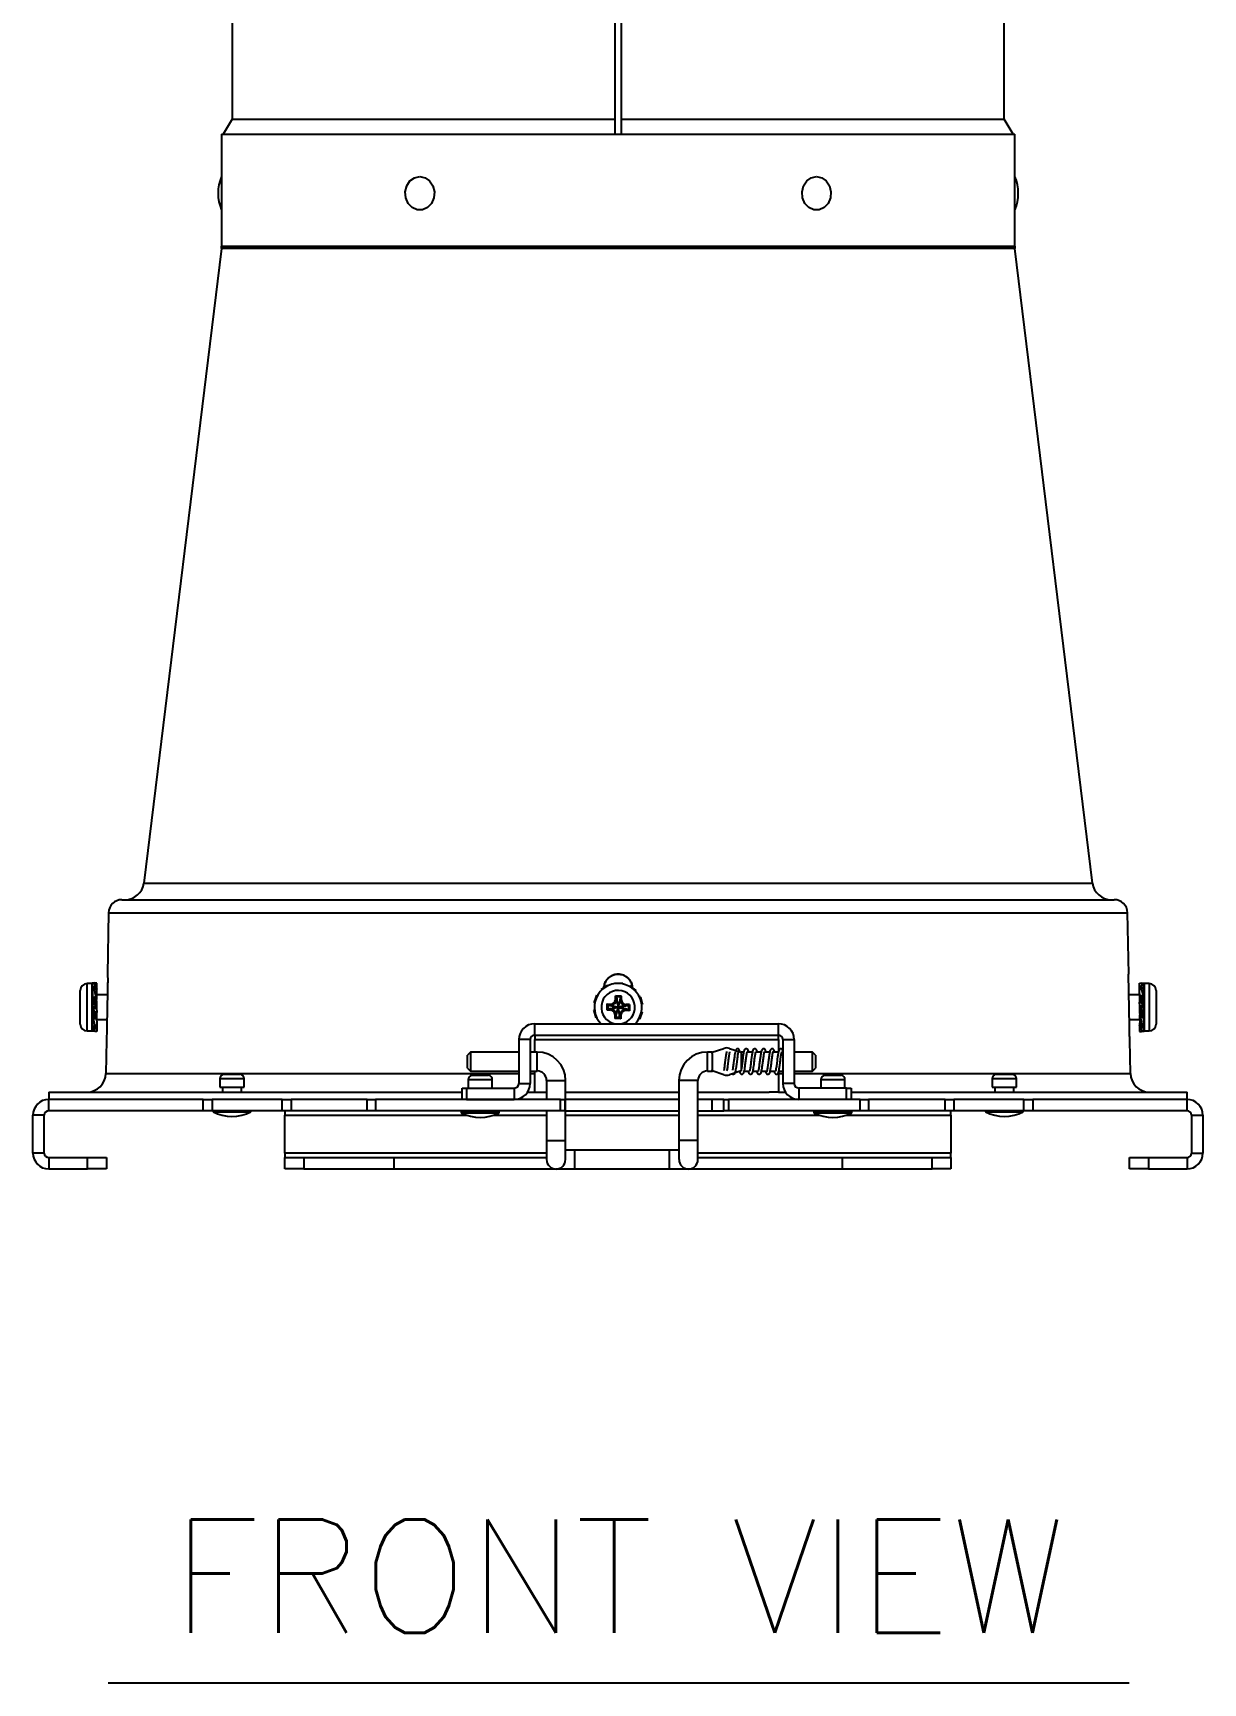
# Model space of a CAD drawing. Extents: x 8 to 113, y 0 to 87.
# Drawn here: x 45.14 to 52.87, y 54.68 to 65.59 of the extents above; entities that cross this region are included whole.
import ezdxf
from ezdxf.enums import TextEntityAlignment as Align

# ---------------------------------------------------------------- set-up
doc = ezdxf.new("R2010")
doc.units = 0
doc.header["$MEASUREMENT"] = 0
doc.layers.add('OBJECT', color=7, linetype='CONTINUOUS')
doc.styles.get("Standard").update_dxf_attribs({"font": 'SIMPLEX'})

msp = doc.modelspace()

# ---------------------------------------------------------------- linework, layer by layer
at = {"layer": 'OBJECT'}
for p, q in [((46.459, 67.546), (46.459, 65.02)), ((48.989, 65.02), (48.989, 67.546)), ((49.029, 67.546), (49.029, 65.02)), ((51.559, 65.02), (51.559, 67.546)), ((46.459, 65.02), (46.399, 64.92)), ((46.459, 65.02), (48.989, 65.02)), ((48.989, 64.92), (48.989, 65.02)), ((49.029, 65.02), (51.559, 65.02)), ((49.029, 65.02), (49.029, 64.92)), ((51.619, 64.92), (51.559, 65.02)), ((46.389, 64.92), (46.389, 64.641)), ((46.389, 64.92), (51.63, 64.92)), ((51.63, 64.641), (51.63, 64.92)), ((46.389, 64.641), (46.389, 64.419)), ((51.63, 64.419), (51.63, 64.641)), ((46.389, 64.419), (46.389, 64.18)), ((51.63, 64.18), (51.63, 64.419)), ((46.388, 64.165), (45.876, 59.97)), ((51.631, 64.165), (46.388, 64.165)), ((46.389, 64.18), (51.63, 64.18)), ((52.143, 59.97), (51.631, 64.165)), ((45.876, 59.97), (52.143, 59.97)), ((45.731, 59.86), (52.287, 59.86)), ((45.643, 59.773), (45.636, 59.367)), ((45.643, 59.773), (52.375, 59.773)), ((52.383, 59.367), (52.375, 59.773)), ((45.455, 59.259), (45.455, 59.259)), ((45.455, 59.038), (45.455, 59.259)), ((45.535, 59.305), (45.501, 59.305)), ((45.501, 59.305), (45.501, 59.305)), ((45.501, 58.992), (45.501, 59.305)), ((45.551, 59.31), (45.535, 59.308)), ((45.535, 59.308), (45.537, 59.266)), ((45.535, 59.308), (45.55, 59.308)), ((45.535, 59.305), (45.535, 59.305)), ((45.535, 58.992), (45.535, 59.305)), ((45.535, 59.293), (45.537, 59.265)), ((45.535, 59.293), (45.536, 59.293)), ((45.551, 59.291), (45.535, 59.262)), ((45.535, 59.262), (45.55, 59.259)), ((45.535, 59.262), (45.538, 59.205)), ((45.537, 59.231), (45.535, 59.231)), ((45.55, 59.308), (45.566, 59.309)), ((45.553, 59.291), (45.55, 59.308)), ((45.55, 59.259), (45.566, 59.288)), ((45.561, 59.215), (45.55, 59.259)), ((45.566, 59.309), (45.551, 59.31)), ((45.566, 59.288), (45.551, 59.291)), ((45.563, 59.229), (45.564, 59.251)), ((45.563, 59.232), (45.563, 59.215)), ((45.635, 59.231), (45.563, 59.231)), ((45.564, 59.251), (45.566, 59.288)), ((45.564, 59.232), (45.566, 59.269)), ((45.565, 59.288), (45.566, 59.309)), ((45.565, 59.271), (45.566, 59.269)), ((48.898, 59.267), (48.937, 59.293)), ((48.898, 59.267), (48.901, 59.262)), ((48.937, 59.293), (48.941, 59.296)), ((48.937, 59.293), (48.94, 59.289)), ((48.944, 59.291), (48.941, 59.296)), ((48.988, 59.31), (48.988, 59.304)), ((48.988, 59.31), (49.036, 59.308)), ((49.036, 59.308), (49.036, 59.303)), ((49.036, 59.308), (49.041, 59.308)), ((49.041, 59.302), (49.041, 59.308)), ((49.087, 59.291), (49.084, 59.287)), ((49.087, 59.291), (49.124, 59.262)), ((49.124, 59.262), (49.122, 59.258)), ((49.124, 59.262), (49.128, 59.259)), ((49.125, 59.255), (49.128, 59.259)), ((52.455, 59.231), (52.384, 59.231)), ((52.453, 59.309), (52.468, 59.31)), ((52.454, 59.271), (52.453, 59.309)), ((52.469, 59.296), (52.453, 59.269)), ((52.454, 59.271), (52.453, 59.288)), ((52.453, 59.288), (52.454, 59.288)), ((52.456, 59.209), (52.453, 59.269)), ((52.453, 59.269), (52.468, 59.267)), ((52.468, 59.31), (52.471, 59.296)), ((52.468, 59.31), (52.484, 59.308)), ((52.468, 59.267), (52.484, 59.293)), ((52.468, 59.267), (52.477, 59.225)), ((52.484, 59.293), (52.469, 59.296)), ((52.484, 59.293), (52.481, 59.254)), ((52.481, 59.231), (52.481, 59.254)), ((52.481, 59.224), (52.481, 59.234)), ((52.484, 59.231), (52.481, 59.231)), ((52.482, 59.265), (52.484, 59.262)), ((52.484, 59.262), (52.482, 59.231)), ((52.484, 59.308), (52.483, 59.293)), ((52.518, 59.305), (52.484, 59.305)), ((52.484, 59.305), (52.484, 58.992)), ((52.518, 59.305), (52.518, 58.992)), ((52.564, 59.259), (52.564, 59.038)), ((45.551, 59.218), (45.535, 59.173)), ((45.535, 59.173), (45.55, 59.168)), ((45.535, 59.173), (45.538, 59.15)), ((45.551, 59.218), (45.538, 59.198)), ((45.543, 59.205), (45.538, 59.205)), ((45.538, 59.205), (45.538, 59.182)), ((45.538, 59.15), (45.538, 59.103)), ((45.551, 59.119), (45.538, 59.142)), ((45.55, 59.168), (45.566, 59.214)), ((45.563, 59.15), (45.55, 59.168)), ((45.566, 59.214), (45.551, 59.218)), ((45.563, 59.191), (45.564, 59.205)), ((45.563, 59.191), (45.563, 59.142)), ((45.563, 59.142), (45.566, 59.115)), ((45.564, 59.205), (45.566, 59.214)), ((48.854, 59.131), (48.848, 59.13)), ((48.85, 59.125), (48.848, 59.13)), ((48.85, 59.179), (48.866, 59.223)), ((48.85, 59.179), (48.855, 59.177)), ((48.85, 59.125), (48.855, 59.126)), ((48.863, 59.079), (48.85, 59.125)), ((48.866, 59.223), (48.868, 59.228)), ((48.866, 59.223), (48.871, 59.222)), ((48.873, 59.226), (48.868, 59.228)), ((48.935, 59.171), (48.934, 59.131)), ((48.941, 59.138), (48.934, 59.131)), ((48.934, 59.131), (48.959, 59.13)), ((48.935, 59.171), (48.96, 59.17)), ((48.942, 59.164), (48.935, 59.171)), ((48.942, 59.164), (48.941, 59.138)), ((48.941, 59.138), (48.959, 59.138)), ((48.942, 59.164), (48.96, 59.163)), ((48.959, 59.138), (48.959, 59.13)), ((48.96, 59.163), (48.96, 59.17)), ((48.991, 59.199), (48.992, 59.224)), ((48.998, 59.199), (48.991, 59.199)), ((49.032, 59.223), (48.992, 59.224)), ((48.999, 59.217), (48.992, 59.224)), ((48.998, 59.199), (48.999, 59.217)), ((49.025, 59.216), (48.999, 59.217)), ((49.024, 59.198), (49.025, 59.216)), ((49.024, 59.198), (49.031, 59.198)), ((49.025, 59.216), (49.032, 59.223)), ((49.031, 59.198), (49.032, 59.223)), ((49.059, 59.134), (49.059, 59.127)), ((49.077, 59.134), (49.059, 59.134)), ((49.084, 59.126), (49.059, 59.127)), ((49.085, 59.166), (49.06, 59.167)), ((49.06, 59.16), (49.06, 59.167)), ((49.078, 59.16), (49.06, 59.16)), ((49.078, 59.16), (49.077, 59.134)), ((49.077, 59.134), (49.084, 59.126)), ((49.078, 59.16), (49.085, 59.166)), ((49.085, 59.166), (49.084, 59.126)), ((49.156, 59.218), (49.15, 59.217)), ((49.156, 59.218), (49.169, 59.173)), ((49.169, 59.119), (49.163, 59.121)), ((49.169, 59.173), (49.164, 59.171)), ((49.165, 59.167), (49.17, 59.168)), ((49.169, 59.173), (49.17, 59.168)), ((52.469, 59.228), (52.453, 59.183)), ((52.456, 59.156), (52.453, 59.183)), ((52.453, 59.183), (52.468, 59.179)), ((52.469, 59.13), (52.453, 59.084)), ((52.456, 59.203), (52.469, 59.228)), ((52.459, 59.21), (52.456, 59.21)), ((52.456, 59.19), (52.456, 59.21)), ((52.456, 59.191), (52.456, 59.203)), ((52.456, 59.107), (52.456, 59.156)), ((52.456, 59.148), (52.469, 59.13)), ((52.468, 59.179), (52.484, 59.223)), ((52.468, 59.179), (52.48, 59.156)), ((52.468, 59.079), (52.484, 59.125)), ((52.484, 59.223), (52.469, 59.228)), ((52.484, 59.125), (52.469, 59.13)), ((52.481, 59.189), (52.482, 59.213)), ((52.481, 59.148), (52.481, 59.194)), ((52.484, 59.125), (52.481, 59.148)), ((52.484, 59.223), (52.482, 59.213)), ((45.551, 59.119), (45.535, 59.074)), ((45.535, 59.074), (45.537, 59.085)), ((45.535, 59.074), (45.55, 59.07)), ((45.535, 59.067), (45.538, 59.067)), ((45.535, 59.036), (45.537, 59.067)), ((45.535, 59.004), (45.537, 59.044)), ((45.537, 59.033), (45.535, 59.036)), ((45.551, 59.031), (45.535, 59.004)), ((45.538, 59.109), (45.537, 59.085)), ((45.538, 59.066), (45.537, 59.044)), ((45.538, 59.073), (45.538, 59.064)), ((45.551, 59.031), (45.542, 59.072)), ((45.55, 59.07), (45.566, 59.115)), ((45.563, 59.095), (45.55, 59.07)), ((45.55, 59.002), (45.566, 59.028)), ((45.566, 59.115), (45.551, 59.119)), ((45.566, 59.028), (45.551, 59.031)), ((45.56, 59.088), (45.563, 59.088)), ((45.563, 59.108), (45.563, 59.088)), ((45.563, 59.107), (45.563, 59.095)), ((45.563, 59.088), (45.566, 59.028)), ((45.564, 59.067), (45.632, 59.067)), ((45.564, 59.026), (45.566, 58.988)), ((45.565, 59.027), (45.566, 59.009)), ((48.458, 58.965), (48.458, 59.04)), ((48.458, 59.04), (50.068, 59.04)), ((48.863, 59.079), (48.868, 59.081)), ((48.894, 59.043), (48.892, 59.04)), ((48.988, 59.1), (48.987, 59.075)), ((48.994, 59.081), (48.987, 59.075)), ((49.027, 59.073), (48.987, 59.075)), ((48.995, 59.099), (48.988, 59.1)), ((48.995, 59.099), (48.994, 59.081)), ((49.02, 59.081), (48.994, 59.081)), ((49.021, 59.098), (49.02, 59.081)), ((49.02, 59.081), (49.027, 59.073)), ((49.021, 59.098), (49.028, 59.098)), ((49.028, 59.098), (49.027, 59.073)), ((49.146, 59.072), (49.151, 59.07)), ((49.153, 59.074), (49.148, 59.076)), ((49.153, 59.074), (49.151, 59.07)), ((49.169, 59.119), (49.153, 59.074)), ((50.068, 58.965), (50.068, 59.04)), ((52.386, 59.067), (52.456, 59.067)), ((52.454, 59.093), (52.453, 59.084)), ((52.453, 59.084), (52.468, 59.079)), ((52.455, 59.066), (52.453, 59.028)), ((52.455, 59.047), (52.453, 59.009)), ((52.469, 59.039), (52.453, 59.009)), ((52.454, 59.027), (52.453, 59.028)), ((52.456, 59.107), (52.454, 59.093)), ((52.455, 59.069), (52.455, 59.047)), ((52.456, 59.065), (52.456, 59.083)), ((52.458, 59.082), (52.469, 59.039)), ((52.468, 59.079), (52.48, 59.1)), ((52.468, 59.006), (52.484, 59.036)), ((52.484, 59.036), (52.469, 59.039)), ((52.476, 59.093), (52.481, 59.093)), ((52.481, 59.093), (52.481, 59.116)), ((52.484, 59.036), (52.481, 59.093)), ((52.482, 59.067), (52.484, 59.067)), ((52.484, 59.004), (52.482, 59.033)), ((52.484, 58.99), (52.482, 59.032)), ((45.501, 58.992), (45.535, 58.992)), ((45.535, 59.004), (45.55, 59.002)), ((45.535, 58.99), (45.536, 59.004)), ((45.551, 58.988), (45.535, 58.99)), ((45.551, 58.988), (45.548, 59.002)), ((45.566, 58.988), (45.551, 58.988)), ((45.566, 59.009), (45.565, 59.009)), ((45.629, 58.931), (45.625, 58.711)), ((48.428, 58.935), (48.353, 58.935)), ((48.353, 58.935), (48.353, 58.645)), ((48.428, 58.935), (48.428, 58.645)), ((48.458, 58.965), (50.068, 58.965)), ((48.458, 58.965), (48.458, 58.935)), ((48.458, 58.935), (50.068, 58.935)), ((48.458, 58.852), (48.458, 58.935)), ((50.068, 58.935), (50.068, 58.965)), ((50.068, 58.935), (50.068, 58.852)), ((50.098, 58.935), (50.173, 58.935)), ((50.098, 58.935), (50.098, 58.645)), ((50.173, 58.935), (50.173, 58.645)), ((52.394, 58.711), (52.39, 58.931)), ((52.453, 59.009), (52.468, 59.006)), ((52.454, 59.009), (52.453, 58.988)), ((52.469, 58.99), (52.453, 58.988)), ((52.453, 58.988), (52.468, 58.988)), ((52.466, 59.007), (52.469, 58.99)), ((52.468, 58.988), (52.484, 58.99)), ((52.484, 58.99), (52.469, 58.99)), ((52.484, 59.004), (52.483, 59.004)), ((52.484, 58.992), (52.518, 58.992)), ((48.034, 58.852), (48.014, 58.832)), ((48.014, 58.79), (48.014, 58.832)), ((48.353, 58.852), (48.034, 58.852)), ((48.034, 58.852), (48.034, 58.79)), ((48.474, 58.852), (48.428, 58.852)), ((48.474, 58.79), (48.474, 58.852)), ((49.631, 58.852), (49.599, 58.852)), ((49.599, 58.79), (49.599, 58.852)), ((49.631, 58.852), (49.708, 58.877)), ((49.631, 58.843), (49.631, 58.852)), ((49.631, 58.843), (49.631, 58.736)), ((49.745, 58.877), (49.821, 58.852)), ((49.839, 58.852), (49.821, 58.852)), ((49.821, 58.852), (49.821, 58.843)), ((49.821, 58.843), (49.821, 58.736)), ((49.896, 58.852), (49.862, 58.852)), ((49.954, 58.852), (49.919, 58.852)), ((50.011, 58.852), (49.976, 58.852)), ((50.069, 58.852), (50.033, 58.852)), ((50.098, 58.852), (50.09, 58.852)), ((50.294, 58.852), (50.173, 58.852)), ((50.314, 58.832), (50.294, 58.852)), ((50.294, 58.79), (50.294, 58.852)), ((50.314, 58.832), (50.314, 58.79)), ((45.625, 58.711), (48.353, 58.711)), ((46.403, 58.706), (46.513, 58.706)), ((48.014, 58.747), (48.014, 58.79)), ((48.014, 58.747), (48.034, 58.727)), ((48.034, 58.79), (48.034, 58.727)), ((48.034, 58.727), (48.353, 58.727)), ((48.043, 58.699), (48.153, 58.699)), ((48.428, 58.727), (48.474, 58.727)), ((48.428, 58.711), (48.458, 58.711)), ((48.458, 58.588), (48.458, 58.727)), ((48.474, 58.727), (48.474, 58.79)), ((49.599, 58.727), (49.599, 58.79)), ((49.599, 58.727), (49.633, 58.727)), ((49.631, 58.728), (49.631, 58.736)), ((49.708, 58.703), (49.631, 58.728)), ((49.821, 58.728), (49.745, 58.703)), ((49.821, 58.736), (49.821, 58.728)), ((49.843, 58.727), (49.878, 58.727)), ((49.9, 58.727), (49.935, 58.727)), ((49.957, 58.727), (49.992, 58.727)), ((50.013, 58.727), (50.049, 58.727)), ((50.068, 58.717), (50.068, 58.588)), ((50.068, 58.711), (50.098, 58.711)), ((50.071, 58.727), (50.098, 58.727)), ((50.173, 58.727), (50.294, 58.727)), ((50.173, 58.711), (52.394, 58.711)), ((50.294, 58.727), (50.294, 58.79)), ((50.294, 58.727), (50.314, 58.747)), ((50.314, 58.79), (50.314, 58.747)), ((50.373, 58.699), (50.483, 58.699)), ((51.506, 58.706), (51.599, 58.706)), ((51.599, 58.706), (51.616, 58.706)), ((45.249, 58.588), (45.249, 58.54)), ((45.249, 58.588), (47.978, 58.588)), ((46.378, 58.676), (46.378, 58.621)), ((46.464, 58.676), (46.378, 58.676)), ((46.378, 58.621), (46.464, 58.621)), ((46.396, 58.621), (46.396, 58.588)), ((46.538, 58.676), (46.464, 58.676)), ((46.464, 58.621), (46.538, 58.621)), ((46.521, 58.588), (46.521, 58.621)), ((46.538, 58.621), (46.538, 58.676)), ((47.978, 58.54), (47.978, 58.615)), ((47.978, 58.615), (48.008, 58.615)), ((48.008, 58.615), (48.008, 58.54)), ((48.008, 58.615), (48.323, 58.615)), ((48.018, 58.67), (48.018, 58.615)), ((48.023, 58.67), (48.018, 58.67)), ((48.178, 58.67), (48.023, 58.67)), ((48.178, 58.615), (48.178, 58.67)), ((48.323, 58.615), (48.323, 58.54)), ((48.353, 58.645), (48.428, 58.645)), ((48.412, 58.588), (48.536, 58.588)), ((48.536, 58.665), (48.536, 58.54)), ((48.536, 58.665), (48.599, 58.665)), ((48.599, 58.665), (48.661, 58.665)), ((48.661, 58.267), (48.661, 58.665)), ((48.661, 58.588), (49.411, 58.588)), ((49.411, 58.665), (49.411, 58.267)), ((49.474, 58.665), (49.411, 58.665)), ((49.536, 58.665), (49.474, 58.665)), ((49.536, 58.267), (49.536, 58.665)), ((49.536, 58.588), (50.008, 58.588)), ((50.068, 58.588), (50.008, 58.588)), ((50.068, 58.588), (50.115, 58.588)), ((50.173, 58.645), (50.098, 58.645)), ((50.203, 58.615), (50.203, 58.54)), ((50.518, 58.615), (50.203, 58.615)), ((50.348, 58.67), (50.348, 58.615)), ((50.508, 58.67), (50.348, 58.67)), ((50.508, 58.615), (50.508, 58.67)), ((50.518, 58.54), (50.518, 58.615)), ((50.518, 58.615), (50.548, 58.615)), ((50.548, 58.615), (50.548, 58.54)), ((50.548, 58.588), (52.769, 58.588)), ((51.481, 58.676), (51.481, 58.621)), ((51.641, 58.676), (51.481, 58.676)), ((51.481, 58.621), (51.641, 58.621)), ((51.498, 58.621), (51.498, 58.588)), ((51.623, 58.588), (51.623, 58.621)), ((51.641, 58.621), (51.641, 58.676)), ((52.769, 58.54), (52.769, 58.588)), ((45.248, 58.465), (45.248, 58.54)), ((46.268, 58.54), (45.248, 58.54)), ((46.268, 58.465), (46.268, 58.54)), ((46.268, 58.54), (46.327, 58.54)), ((46.327, 58.54), (46.327, 58.465)), ((46.79, 58.54), (46.327, 58.54)), ((46.79, 58.465), (46.79, 58.54)), ((46.79, 58.54), (46.848, 58.54)), ((46.848, 58.54), (46.848, 58.465)), ((47.352, 58.54), (46.848, 58.54)), ((47.352, 58.465), (47.352, 58.54)), ((47.352, 58.54), (47.407, 58.54)), ((47.407, 58.54), (47.407, 58.465)), ((48.628, 58.54), (47.407, 58.54)), ((48.008, 58.54), (48.323, 58.54)), ((48.628, 58.465), (48.628, 58.54)), ((48.628, 58.54), (48.658, 58.54)), ((48.658, 58.54), (48.658, 58.465)), ((49.411, 58.54), (48.661, 58.54)), ((49.63, 58.54), (49.536, 58.54)), ((49.63, 58.465), (49.63, 58.54)), ((49.708, 58.54), (49.63, 58.54)), ((49.708, 58.465), (49.708, 58.54)), ((49.708, 58.54), (49.738, 58.54)), ((49.738, 58.54), (49.738, 58.465)), ((50.609, 58.54), (49.738, 58.54)), ((50.518, 58.54), (50.203, 58.54)), ((50.609, 58.465), (50.609, 58.54)), ((50.609, 58.54), (50.664, 58.54)), ((50.664, 58.54), (50.664, 58.465)), ((51.169, 58.54), (50.664, 58.54)), ((51.169, 58.465), (51.169, 58.54)), ((51.169, 58.54), (51.227, 58.54)), ((51.227, 58.54), (51.227, 58.465)), ((51.689, 58.54), (51.227, 58.54)), ((51.689, 58.465), (51.689, 58.54)), ((51.689, 58.54), (51.749, 58.54)), ((51.749, 58.54), (51.749, 58.465)), ((52.768, 58.54), (51.749, 58.54)), ((52.768, 58.54), (52.769, 58.54)), ((52.768, 58.465), (52.768, 58.54)), ((45.218, 58.435), (45.143, 58.435)), ((45.143, 58.185), (45.143, 58.435)), ((45.218, 58.185), (45.218, 58.435)), ((46.268, 58.465), (45.248, 58.465)), ((46.327, 58.465), (46.268, 58.465)), ((46.79, 58.465), (46.327, 58.465)), ((46.333, 58.465), (46.333, 58.457)), ((46.333, 58.457), (46.467, 58.457)), ((46.467, 58.457), (46.583, 58.457)), ((46.583, 58.457), (46.583, 58.465)), ((46.848, 58.465), (46.79, 58.465)), ((46.808, 58.465), (46.808, 58.435)), ((46.808, 58.185), (46.808, 58.435)), ((46.808, 58.435), (48.012, 58.435)), ((47.352, 58.465), (46.848, 58.465)), ((47.407, 58.465), (47.352, 58.465)), ((48.628, 58.465), (47.407, 58.465)), ((47.973, 58.459), (47.973, 58.451)), ((47.973, 58.459), (48.223, 58.459)), ((47.973, 58.451), (48.223, 58.451)), ((48.036, 58.465), (48.036, 58.459)), ((48.161, 58.459), (48.161, 58.465)), ((48.185, 58.435), (48.536, 58.435)), ((48.223, 58.451), (48.223, 58.459)), ((48.536, 58.465), (48.536, 58.267)), ((48.658, 58.465), (48.628, 58.465)), ((48.661, 58.465), (49.411, 58.465)), ((48.661, 58.435), (49.411, 58.435)), ((49.536, 58.465), (49.63, 58.465)), ((49.536, 58.435), (50.342, 58.435)), ((49.63, 58.465), (49.708, 58.465)), ((49.738, 58.465), (49.708, 58.465)), ((50.609, 58.465), (49.738, 58.465)), ((50.303, 58.459), (50.303, 58.451)), ((50.303, 58.459), (50.553, 58.459)), ((50.303, 58.451), (50.553, 58.451)), ((50.366, 58.465), (50.366, 58.459)), ((50.491, 58.459), (50.491, 58.465)), ((50.515, 58.435), (51.208, 58.435)), ((50.553, 58.451), (50.553, 58.459)), ((50.664, 58.465), (50.609, 58.465)), ((51.169, 58.465), (50.664, 58.465)), ((51.227, 58.465), (51.169, 58.465)), ((51.208, 58.435), (51.208, 58.465)), ((51.208, 58.435), (51.208, 58.185)), ((51.689, 58.465), (51.227, 58.465)), ((51.436, 58.465), (51.436, 58.457)), ((51.436, 58.457), (51.686, 58.457)), ((51.686, 58.457), (51.686, 58.465)), ((51.749, 58.465), (51.689, 58.465)), ((52.768, 58.465), (51.749, 58.465)), ((52.798, 58.435), (52.873, 58.435)), ((52.798, 58.435), (52.798, 58.185)), ((52.873, 58.435), (52.873, 58.185)), ((48.536, 58.267), (48.536, 58.142)), ((48.536, 58.267), (48.599, 58.267)), ((48.599, 58.267), (48.661, 58.267)), ((48.661, 58.142), (48.661, 58.267)), ((49.411, 58.267), (49.411, 58.142)), ((49.474, 58.267), (49.411, 58.267)), ((49.536, 58.267), (49.474, 58.267)), ((49.536, 58.142), (49.536, 58.267)), ((45.218, 58.185), (45.143, 58.185)), ((45.248, 58.155), (45.248, 58.08)), ((45.248, 58.155), (45.503, 58.155)), ((45.503, 58.08), (45.503, 58.155)), ((45.503, 58.155), (45.628, 58.155)), ((45.628, 58.155), (45.628, 58.08)), ((46.808, 58.185), (46.808, 58.155)), ((48.536, 58.185), (46.808, 58.185)), ((46.808, 58.08), (46.808, 58.155)), ((46.808, 58.155), (46.933, 58.155)), ((46.933, 58.155), (46.933, 58.08)), ((46.933, 58.155), (47.528, 58.155)), ((47.528, 58.155), (47.528, 58.08)), ((47.528, 58.155), (48.536, 58.155)), ((48.724, 58.205), (48.661, 58.205)), ((49.349, 58.205), (48.724, 58.205)), ((48.724, 58.08), (48.724, 58.205)), ((49.411, 58.205), (49.349, 58.205)), ((49.349, 58.08), (49.349, 58.205)), ((51.208, 58.185), (49.536, 58.185)), ((49.536, 58.155), (50.489, 58.155)), ((50.489, 58.155), (50.489, 58.08)), ((50.489, 58.155), (51.083, 58.155)), ((51.083, 58.08), (51.083, 58.155)), ((51.083, 58.155), (51.208, 58.155)), ((51.208, 58.155), (51.208, 58.185)), ((51.208, 58.155), (51.208, 58.08)), ((52.388, 58.08), (52.388, 58.155)), ((52.388, 58.155), (52.513, 58.155)), ((52.513, 58.155), (52.513, 58.08)), ((52.513, 58.155), (52.768, 58.155)), ((52.768, 58.155), (52.768, 58.08)), ((52.798, 58.185), (52.873, 58.185)), ((45.248, 58.08), (45.503, 58.08)), ((45.628, 58.08), (45.503, 58.08)), ((46.933, 58.08), (46.808, 58.08)), ((46.933, 58.08), (47.528, 58.08)), ((47.528, 58.08), (48.595, 58.08)), ((48.599, 58.08), (48.724, 58.08)), ((48.724, 58.08), (49.349, 58.08)), ((49.349, 58.08), (49.474, 58.08)), ((49.477, 58.08), (50.489, 58.08)), ((50.489, 58.08), (51.083, 58.08)), ((51.208, 58.08), (51.083, 58.08)), ((52.513, 58.08), (52.388, 58.08)), ((52.513, 58.08), (52.768, 58.08))]:
    msp.add_line(p, q, dxfattribs=at)
at = {"layer": 'OBJECT', "color": 1}
msp.add_line((45.64, 54.682), (52.385, 54.682), dxfattribs=at)
at = {"layer": 'OBJECT', "flags": 128}
for points in [[(47.699, 64.641), (47.734, 64.633), (47.764, 64.612), (47.785, 64.579), (47.795, 64.54), (47.792, 64.499), (47.776, 64.463), (47.75, 64.435), (47.717, 64.421), (47.682, 64.421), (47.649, 64.435), (47.622, 64.463), (47.607, 64.499), (47.603, 64.54), (47.613, 64.579), (47.634, 64.612), (47.664, 64.633), (47.699, 64.641)], [(50.32, 64.641), (50.354, 64.633), (50.384, 64.612), (50.406, 64.579), (50.415, 64.54), (50.412, 64.499), (50.396, 64.463), (50.37, 64.435), (50.337, 64.421), (50.302, 64.421), (50.269, 64.435), (50.243, 64.463), (50.227, 64.499), (50.224, 64.54), (50.234, 64.579), (50.255, 64.612), (50.285, 64.633), (50.32, 64.641)], [(45.636, 59.274), (45.636, 59.251), (45.632, 59.024)], [(52.387, 59.024), (52.383, 59.251), (52.383, 59.274)], [(45.563, 59.15), (45.557, 59.15), (45.551, 59.15), (45.538, 59.15)]]:
    msp.add_lwpolyline(points, dxfattribs=at)
at = {"layer": 'OBJECT'}
for centre, radius, start, end in [((46.646, 64.53), 0.28, 156.6412, 203.3588), ((51.373, 64.53), 0.28, 336.6412, 23.3588), ((46.264, 64.18), 0.125, 353.0356, 0), ((51.755, 64.18), 0.125, 180, 186.9644), ((45.751, 59.985), 0.125, 270, 353.0356), ((52.267, 59.985), 0.125, 186.9644, 270), ((45.731, 59.772), 0.088, 90, 179), ((52.287, 59.772), 0.088, 1, 90), ((45.501, 59.259), 0.046, 90, 180), ((49.009, 59.149), 0.157, 88.1384, 224.2163), ((49.009, 59.149), 0.111, 88.1384, 259.0824), ((49.009, 59.149), 0.111, 280.9176, 88.1384), ((49.009, 59.149), 0.157, 316.1088, 88.1384), ((52.518, 59.259), 0.046, 0, 90), ((48.958, 59.101), 0.0371, 358.1384, 88.1384), ((48.958, 59.101), 0.03, 358.1384, 88.1384), ((48.961, 59.2), 0.03, 268.1384, 358.1384), ((48.961, 59.2), 0.0371, 268.1384, 358.1384), ((49.058, 59.097), 0.0371, 88.1384, 178.1384), ((49.061, 59.197), 0.0371, 178.1384, 268.1384), ((49.058, 59.097), 0.03, 88.1384, 178.1384), ((49.061, 59.197), 0.03, 178.1384, 268.1384), ((45.501, 59.038), 0.046, 180, 270), ((48.458, 58.935), 0.105, 90, 180), ((50.068, 58.935), 0.105, 0, 90), ((52.518, 59.038), 0.046, 270, 0), ((48.458, 58.935), 0.03, 90, 180), ((50.068, 58.935), 0.03, 0, 90), ((48.474, 58.665), 0.188, 0, 90), ((49.599, 58.665), 0.188, 90, 180), ((49.726, 58.82), 0.06, 72.1895, 107.8105), ((45.5, 58.713), 0.125, 270, 359), ((46.408, 58.676), 0.03, 99.5941, 180), ((46.508, 58.676), 0.03, 0, 80.4059), ((48.048, 58.67), 0.03, 99.5941, 180), ((48.148, 58.67), 0.03, 0, 80.4059), ((48.474, 58.665), 0.0625, 0, 90), ((49.599, 58.665), 0.0625, 90, 180), ((49.726, 58.76), 0.06, 251.8506, 288.1494), ((50.378, 58.67), 0.03, 99.5941, 180), ((50.478, 58.67), 0.03, 0, 80.4059), ((51.511, 58.676), 0.03, 99.5941, 180), ((51.611, 58.676), 0.03, 0, 80.4059), ((52.519, 58.713), 0.125, 181, 270), ((48.323, 58.645), 0.105, 270, 0), ((48.323, 58.645), 0.03, 270, 0), ((50.203, 58.645), 0.105, 180, 270), ((50.203, 58.645), 0.03, 180, 270), ((45.248, 58.435), 0.105, 90, 180), ((52.768, 58.435), 0.105, 0, 90), ((45.248, 58.435), 0.03, 90, 180), ((46.458, 58.699), 0.272, 242.6121, 297.3879), ((48.098, 58.693), 0.272, 242.6121, 297.3879), ((50.428, 58.693), 0.272, 242.6121, 297.3879), ((51.561, 58.699), 0.272, 242.6121, 297.3879), ((52.768, 58.435), 0.03, 0, 90), ((45.248, 58.185), 0.105, 180, 270), ((45.248, 58.185), 0.03, 180, 270), ((48.599, 58.142), 0.0625, 180, 270), ((48.599, 58.142), 0.0625, 270, 0), ((49.474, 58.142), 0.0625, 180, 270), ((49.474, 58.142), 0.0625, 270, 0), ((52.768, 58.185), 0.105, 270, 0), ((52.768, 58.185), 0.03, 270, 0)]:
    msp.add_arc(centre, radius, start, end, dxfattribs=at)
for points, knots in [([(45.636, 59.367), (45.636, 59.367), (45.636, 59.369), (45.636, 59.36), (45.637, 59.342), (45.637, 59.316), (45.636, 59.292), (45.636, 59.278), (45.636, 59.274)], [0, 0, 0, 0, 0.0684261, 0.2829779, 0.4975619, 0.712216, 0.9268733, 1, 1, 1, 1]), ([(48.915, 59.274), (48.916, 59.284), (48.918, 59.305), (48.934, 59.333), (48.958, 59.355), (48.988, 59.367), (49.02, 59.369), (49.051, 59.361), (49.077, 59.342), (49.096, 59.316), (49.103, 59.292), (49.103, 59.278), (49.103, 59.274)], [0, 0, 0, 0, 0.104564, 0.211902, 0.319265, 0.426648, 0.534003, 0.641327, 0.748668, 0.856043, 0.96342, 1, 1, 1, 1]), ([(49.103, 59.279), (49.102, 59.286), (49.1, 59.304), (49.087, 59.329), (49.064, 59.352), (49.035, 59.366), (49.003, 59.369), (48.972, 59.361), (48.945, 59.344), (48.925, 59.319), (48.917, 59.295), (48.916, 59.282), (48.916, 59.279)], [0, 0, 0, 0, 0.0750259, 0.1865628, 0.2981359, 0.4097337, 0.5213061, 0.6328432, 0.7443893, 0.8559735, 0.967567, 1, 1, 1, 1]), ([(52.383, 59.274), (52.383, 59.284), (52.382, 59.305), (52.382, 59.333), (52.382, 59.355), (52.382, 59.367), (52.382, 59.367), (52.382, 59.367)], [0, 0, 0, 0, 0.209222, 0.423996, 0.638818, 0.853681, 1, 1, 1, 1]), ([(52.48, 59.231), (52.48, 59.23), (52.48, 59.228), (52.48, 59.226), (52.48, 59.224)], [0, 0, 0, 0, 0.564841, 1, 1, 1, 1]), ([(45.539, 59.183), (45.539, 59.184), (45.539, 59.189), (45.539, 59.194), (45.538, 59.198)], [0, 0, 0, 0, 0.164113, 1, 1, 1, 1]), ([(45.538, 59.142), (45.54, 59.142), (45.545, 59.142), (45.553, 59.142), (45.559, 59.142), (45.563, 59.142)], [0, 0, 0, 0, 0.250632, 0.501265, 1, 1, 1, 1]), ([(45.538, 59.109), (45.538, 59.111), (45.539, 59.117), (45.539, 59.128), (45.539, 59.137), (45.538, 59.142)], [0, 0, 0, 0, 0.192758, 0.591785, 1, 1, 1, 1]), ([(45.563, 59.229), (45.563, 59.228), (45.563, 59.225), (45.563, 59.22), (45.563, 59.216), (45.563, 59.215)], [0, 0, 0, 0, 0.260317, 0.80366, 1, 1, 1, 1]), ([(45.563, 59.191), (45.563, 59.187), (45.563, 59.18), (45.563, 59.166), (45.563, 59.156), (45.563, 59.15)], [0, 0, 0, 0, 0.292866, 0.585735, 1, 1, 1, 1]), ([(48.941, 59.138), (48.941, 59.138), (48.942, 59.138), (48.944, 59.139), (48.95, 59.139), (48.972, 59.143), (48.993, 59.146), (49.009, 59.149)], [0, 0, 0, 0, 0.0354429, 0.0747111, 0.1207735, 0.3143511, 1, 1, 1, 1]), ([(48.942, 59.164), (48.942, 59.164), (48.943, 59.164), (48.945, 59.163), (48.95, 59.162), (48.972, 59.157), (48.993, 59.153), (49.009, 59.149)], [0, 0, 0, 0, 0.0354429, 0.0747114, 0.1207739, 0.314351, 1, 1, 1, 1]), ([(48.959, 59.138), (48.959, 59.138), (48.96, 59.138), (48.963, 59.138), (48.968, 59.139), (48.983, 59.143), (48.997, 59.146), (49.009, 59.149)], [0, 0, 0, 0, 0.066603, 0.139928, 0.228068, 0.335828, 1, 1, 1, 1]), ([(48.96, 59.163), (48.96, 59.163), (48.961, 59.163), (48.964, 59.162), (48.968, 59.161), (48.983, 59.157), (48.997, 59.152), (49.009, 59.149)], [0, 0, 0, 0, 0.066604, 0.139926, 0.228066, 0.335824, 1, 1, 1, 1]), ([(48.994, 59.081), (48.994, 59.082), (48.994, 59.082), (48.995, 59.084), (48.996, 59.09), (49.001, 59.111), (49.006, 59.132), (49.009, 59.149)], [0, 0, 0, 0, 0.035444, 0.074714, 0.120778, 0.314346, 1, 1, 1, 1]), ([(48.995, 59.099), (48.995, 59.1), (48.995, 59.1), (48.996, 59.103), (48.997, 59.108), (49.002, 59.122), (49.006, 59.137), (49.009, 59.149)], [0, 0, 0, 0, 0.066605, 0.139922, 0.228071, 0.335826, 1, 1, 1, 1]), ([(48.998, 59.199), (48.998, 59.199), (48.998, 59.198), (48.999, 59.195), (49, 59.191), (49.003, 59.176), (49.007, 59.161), (49.009, 59.149)], [0, 0, 0, 0, 0.066604, 0.139918, 0.228061, 0.335824, 1, 1, 1, 1]), ([(48.999, 59.217), (48.999, 59.217), (48.999, 59.216), (48.999, 59.214), (49, 59.209), (49.003, 59.187), (49.007, 59.165), (49.009, 59.149)], [0, 0, 0, 0, 0.0354414, 0.0747165, 0.1207758, 0.3143447, 1, 1, 1, 1]), ([(49.025, 59.216), (49.025, 59.216), (49.024, 59.215), (49.024, 59.213), (49.023, 59.208), (49.018, 59.186), (49.013, 59.165), (49.009, 59.149)], [0, 0, 0, 0, 0.035444, 0.074713, 0.120765, 0.314348, 1, 1, 1, 1]), ([(49.024, 59.198), (49.024, 59.198), (49.024, 59.197), (49.023, 59.194), (49.022, 59.19), (49.017, 59.175), (49.013, 59.161), (49.009, 59.149)], [0, 0, 0, 0, 0.066605, 0.1399223, 0.2280714, 0.3358263, 1, 1, 1, 1]), ([(49.06, 59.16), (49.059, 59.16), (49.059, 59.16), (49.056, 59.159), (49.051, 59.158), (49.036, 59.155), (49.022, 59.152), (49.009, 59.149)], [0, 0, 0, 0, 0.066603, 0.139928, 0.228068, 0.335828, 1, 1, 1, 1]), ([(49.078, 59.16), (49.077, 59.16), (49.077, 59.159), (49.075, 59.159), (49.069, 59.158), (49.047, 59.155), (49.026, 59.151), (49.009, 59.149)], [0, 0, 0, 0, 0.035444, 0.074712, 0.120774, 0.314352, 1, 1, 1, 1]), ([(49.02, 59.081), (49.02, 59.081), (49.02, 59.081), (49.02, 59.083), (49.019, 59.089), (49.015, 59.111), (49.012, 59.132), (49.009, 59.149)], [0, 0, 0, 0, 0.035448, 0.074713, 0.120772, 0.314357, 1, 1, 1, 1]), ([(49.021, 59.098), (49.021, 59.099), (49.02, 59.1), (49.02, 59.103), (49.019, 59.107), (49.015, 59.122), (49.012, 59.136), (49.009, 59.149)], [0, 0, 0, 0, 0.066605, 0.139933, 0.228076, 0.335821, 1, 1, 1, 1]), ([(49.009, 59.149), (49.022, 59.145), (49.036, 59.141), (49.051, 59.137), (49.055, 59.136), (49.058, 59.135), (49.059, 59.134), (49.059, 59.134)], [0, 0, 0, 0, 0.664171, 0.77193, 0.86007, 0.933396, 1, 1, 1, 1]), ([(49.077, 59.134), (49.077, 59.134), (49.076, 59.134), (49.074, 59.134), (49.069, 59.136), (49.047, 59.14), (49.026, 59.145), (49.009, 59.149)], [0, 0, 0, 0, 0.0354443, 0.0747106, 0.1207732, 0.3143538, 1, 1, 1, 1]), ([(52.48, 59.156), (52.478, 59.156), (52.474, 59.156), (52.466, 59.156), (52.46, 59.156), (52.456, 59.156)], [0, 0, 0, 0, 0.250632, 0.501265, 1, 1, 1, 1]), ([(52.456, 59.107), (52.456, 59.11), (52.456, 59.118), (52.456, 59.132), (52.456, 59.142), (52.456, 59.148)], [0, 0, 0, 0, 0.292866, 0.585708, 1, 1, 1, 1]), ([(52.456, 59.148), (52.458, 59.148), (52.462, 59.148), (52.47, 59.148), (52.476, 59.148), (52.481, 59.148)], [0, 0, 0, 0, 0.250671, 0.501353, 1, 1, 1, 1]), ([(52.48, 59.189), (52.48, 59.187), (52.48, 59.181), (52.48, 59.17), (52.48, 59.161), (52.48, 59.156)], [0, 0, 0, 0, 0.192734, 0.591806, 1, 1, 1, 1]), ([(45.538, 59.066), (45.538, 59.067), (45.539, 59.069), (45.539, 59.072), (45.539, 59.073)], [0, 0, 0, 0, 0.564812, 1, 1, 1, 1]), ([(45.632, 59.024), (45.632, 59.017), (45.631, 58.998), (45.63, 58.971), (45.63, 58.948), (45.629, 58.933), (45.629, 58.931), (45.629, 58.931)], [0, 0, 0, 0, 0.157524, 0.372205, 0.586934, 0.801713, 1, 1, 1, 1]), ([(52.39, 58.931), (52.39, 58.931), (52.39, 58.929), (52.39, 58.935), (52.389, 58.951), (52.388, 58.976), (52.388, 59.001), (52.387, 59.018), (52.387, 59.024)], [0, 0, 0, 0, 0.016451, 0.231011, 0.445574, 0.660213, 0.874874, 1, 1, 1, 1]), ([(52.456, 59.069), (52.456, 59.07), (52.456, 59.073), (52.456, 59.078), (52.456, 59.082), (52.456, 59.083)], [0, 0, 0, 0, 0.260327, 0.803691, 1, 1, 1, 1]), ([(52.48, 59.115), (52.48, 59.114), (52.48, 59.109), (52.48, 59.104), (52.48, 59.1)], [0, 0, 0, 0, 0.164168, 1, 1, 1, 1]), ([(49.726, 58.857), (49.726, 58.855), (49.723, 58.847), (49.721, 58.83), (49.718, 58.81), (49.716, 58.794), (49.714, 58.777), (49.712, 58.762), (49.71, 58.749), (49.709, 58.738), (49.708, 58.733), (49.707, 58.731)], [0, 0, 0, 0, 0.079562, 0.286558, 0.39756, 0.505371, 0.610447, 0.716374, 0.820607, 0.918828, 1, 1, 1, 1]), ([(49.728, 58.729), (49.729, 58.732), (49.732, 58.741), (49.734, 58.761), (49.737, 58.782), (49.739, 58.8), (49.741, 58.816), (49.744, 58.833), (49.745, 58.844), (49.747, 58.852), (49.748, 58.855), (49.748, 58.855), (49.748, 58.855)], [0, 0, 0, 0, 0.098671, 0.277657, 0.383807, 0.493155, 0.594987, 0.686168, 0.831517, 0.890985, 0.953486, 1, 1, 1, 1]), ([(49.763, 58.709), (49.764, 58.708), (49.765, 58.707), (49.769, 58.706), (49.773, 58.707), (49.779, 58.709), (49.783, 58.716), (49.786, 58.728), (49.789, 58.744), (49.791, 58.762), (49.794, 58.778), (49.796, 58.795), (49.798, 58.812), (49.8, 58.828), (49.802, 58.841), (49.804, 58.849), (49.804, 58.852), (49.805, 58.852)], [0, 0, 0, 0, 0.018399, 0.04262, 0.067062, 0.090148, 0.180079, 0.289768, 0.421092, 0.494689, 0.5715, 0.649702, 0.732123, 0.818601, 0.902003, 0.970559, 1, 1, 1, 1]), ([(49.783, 58.854), (49.782, 58.85), (49.78, 58.842), (49.777, 58.819), (49.774, 58.796), (49.771, 58.775), (49.769, 58.76), (49.767, 58.748), (49.766, 58.738), (49.765, 58.734), (49.764, 58.732)], [0, 0, 0, 0, 0.147841, 0.316879, 0.511488, 0.617731, 0.726928, 0.826996, 0.916033, 1, 1, 1, 1]), ([(49.814, 58.855), (49.814, 58.856), (49.812, 58.862), (49.811, 58.866), (49.807, 58.872), (49.802, 58.874), (49.796, 58.874), (49.79, 58.872), (49.787, 58.868), (49.786, 58.865), (49.786, 58.864)], [0, 0, 0, 0, 0.0751281, 0.3493099, 0.452081, 0.5917927, 0.6848277, 0.7804529, 0.9447887, 1, 1, 1, 1]), ([(49.812, 58.725), (49.812, 58.722), (49.813, 58.718), (49.816, 58.712), (49.821, 58.707), (49.827, 58.706), (49.832, 58.707), (49.838, 58.712), (49.841, 58.719), (49.844, 58.731), (49.847, 58.751), (49.85, 58.773), (49.852, 58.793), (49.854, 58.809), (49.857, 58.824), (49.859, 58.837), (49.86, 58.847), (49.862, 58.853), (49.863, 58.855), (49.863, 58.855), (49.862, 58.855)], [0, 0, 0, 0, 0.051438, 0.092008, 0.138082, 0.164422, 0.188761, 0.229097, 0.301896, 0.386721, 0.483263, 0.592406, 0.64981, 0.710334, 0.77439, 0.838066, 0.893527, 0.942209, 0.983236, 1, 1, 1, 1]), ([(49.872, 58.852), (49.872, 58.853), (49.871, 58.858), (49.868, 58.865), (49.864, 58.872), (49.858, 58.874), (49.854, 58.874), (49.849, 58.873), (49.843, 58.867), (49.84, 58.858), (49.837, 58.844), (49.834, 58.823), (49.831, 58.8), (49.829, 58.78), (49.827, 58.764), (49.825, 58.751), (49.823, 58.74), (49.822, 58.734), (49.822, 58.732), (49.821, 58.731)], [0, 0, 0, 0, 0.013186, 0.089043, 0.17448, 0.199995, 0.22791, 0.256488, 0.283051, 0.376987, 0.468089, 0.57033, 0.686469, 0.748342, 0.814841, 0.879425, 0.937374, 0.9898, 1, 1, 1, 1]), ([(49.869, 58.723), (49.87, 58.72), (49.871, 58.715), (49.875, 58.71), (49.879, 58.707), (49.886, 58.706), (49.893, 58.709), (49.897, 58.716), (49.901, 58.73), (49.904, 58.749), (49.907, 58.769), (49.909, 58.785), (49.91, 58.8), (49.913, 58.819), (49.916, 58.837), (49.918, 58.85), (49.92, 58.855), (49.919, 58.855), (49.919, 58.855)], [0, 0, 0, 0, 0.083591, 0.11645, 0.146051, 0.1741, 0.204406, 0.280879, 0.37799, 0.49429, 0.56071, 0.623644, 0.682237, 0.738801, 0.841411, 0.929882, 0.971655, 1, 1, 1, 1]), ([(49.929, 58.852), (49.928, 58.854), (49.927, 58.861), (49.925, 58.866), (49.921, 58.871), (49.917, 58.874), (49.911, 58.875), (49.903, 58.872), (49.899, 58.864), (49.896, 58.851), (49.893, 58.832), (49.89, 58.812), (49.888, 58.796), (49.886, 58.78), (49.884, 58.762), (49.881, 58.744), (49.879, 58.731), (49.877, 58.726), (49.877, 58.726), (49.877, 58.726)], [0, 0, 0, 0, 0.027353, 0.108658, 0.140618, 0.169409, 0.196691, 0.226168, 0.300549, 0.395002, 0.508121, 0.572729, 0.633941, 0.690927, 0.745945, 0.845748, 0.9318, 0.97243, 1, 1, 1, 1]), ([(49.925, 58.727), (49.925, 58.727), (49.926, 58.722), (49.928, 58.716), (49.932, 58.709), (49.939, 58.706), (49.943, 58.706), (49.948, 58.708), (49.953, 58.713), (49.956, 58.723), (49.959, 58.737), (49.962, 58.758), (49.965, 58.781), (49.968, 58.801), (49.97, 58.816), (49.972, 58.83), (49.973, 58.841), (49.975, 58.849), (49.976, 58.853), (49.977, 58.855), (49.977, 58.855), (49.977, 58.855)], [0, 0, 0, 0, 0.006606, 0.076549, 0.155324, 0.178851, 0.20459, 0.230938, 0.255433, 0.342046, 0.426047, 0.520318, 0.627399, 0.684453, 0.745764, 0.805318, 0.858749, 0.907086, 0.951172, 0.990212, 1, 1, 1, 1]), ([(49.986, 58.852), (49.985, 58.856), (49.984, 58.862), (49.981, 58.869), (49.976, 58.873), (49.97, 58.875), (49.964, 58.874), (49.959, 58.869), (49.956, 58.862), (49.953, 58.849), (49.95, 58.83), (49.947, 58.807), (49.944, 58.788), (49.942, 58.772), (49.94, 58.757), (49.938, 58.743), (49.936, 58.734), (49.935, 58.728), (49.934, 58.725), (49.934, 58.725), (49.934, 58.725)], [0, 0, 0, 0, 0.075587, 0.115122, 0.160026, 0.185694, 0.209413, 0.248723, 0.31967, 0.402333, 0.496421, 0.602786, 0.658724, 0.717707, 0.780133, 0.842188, 0.896237, 0.94368, 0.983663, 1, 1, 1, 1]), ([(49.983, 58.727), (49.983, 58.726), (49.984, 58.719), (49.986, 58.715), (49.99, 58.709), (49.995, 58.706), (50.001, 58.706), (50.007, 58.709), (50.014, 58.719), (50.016, 58.734), (50.02, 58.762), (50.023, 58.785), (50.025, 58.806), (50.027, 58.82), (50.029, 58.833), (50.031, 58.845), (50.033, 58.853), (50.034, 58.856), (50.034, 58.855), (50.034, 58.855)], [0, 0, 0, 0, 0.030093, 0.109037, 0.138627, 0.178854, 0.205641, 0.233174, 0.28049, 0.441275, 0.536811, 0.6468, 0.706845, 0.768561, 0.825117, 0.875438, 0.962012, 0.999547, 1, 1, 1, 1]), ([(50.043, 58.852), (50.042, 58.856), (50.04, 58.864), (50.037, 58.87), (50.032, 58.874), (50.028, 58.875), (50.024, 58.874), (50.018, 58.871), (50.014, 58.865), (50.01, 58.853), (50.008, 58.836), (50.005, 58.819), (50.003, 58.803), (50.001, 58.786), (49.999, 58.769), (49.997, 58.752), (49.995, 58.739), (49.993, 58.731), (49.992, 58.726), (49.991, 58.724), (49.991, 58.725), (49.991, 58.725)], [0, 0, 0, 0, 0.073535, 0.148215, 0.166464, 0.185631, 0.204975, 0.223245, 0.294416, 0.381222, 0.48515, 0.54339, 0.604182, 0.666065, 0.731292, 0.79973, 0.865734, 0.919991, 0.962484, 0.992537, 1, 1, 1, 1]), ([(50.04, 58.725), (50.041, 58.724), (50.042, 58.718), (50.044, 58.713), (50.048, 58.708), (50.052, 58.707), (50.055, 58.706), (50.058, 58.706), (50.061, 58.708), (50.066, 58.711), (50.069, 58.718), (50.073, 58.731), (50.075, 58.75), (50.078, 58.771), (50.08, 58.787), (50.082, 58.803), (50.084, 58.819), (50.086, 58.832), (50.088, 58.843), (50.09, 58.85), (50.091, 58.855), (50.091, 58.855), (50.091, 58.855)], [0, 0, 0, 0, 0.026883, 0.10614, 0.138527, 0.15398, 0.169287, 0.184445, 0.19899, 0.226848, 0.289818, 0.382407, 0.502844, 0.567424, 0.630157, 0.69129, 0.752922, 0.813568, 0.870717, 0.921879, 0.966622, 1, 1, 1, 1]), ([(50.098, 58.86), (50.097, 58.862), (50.096, 58.867), (50.092, 58.872), (50.087, 58.875), (50.082, 58.874), (50.077, 58.872), (50.069, 58.862), (50.067, 58.847), (50.062, 58.82), (50.06, 58.799), (50.058, 58.781), (50.056, 58.765), (50.053, 58.748), (50.051, 58.736), (50.05, 58.729), (50.049, 58.726), (50.049, 58.726), (50.049, 58.726)], [0, 0, 0, 0, 0.064536, 0.10863, 0.15087, 0.175863, 0.202167, 0.250339, 0.4175, 0.533176, 0.601773, 0.672441, 0.738256, 0.797183, 0.891114, 0.929548, 0.96994, 1, 1, 1, 1])]:
    msp.add_open_spline(points, degree=3, knots=knots, dxfattribs=at)

# ---------------------------------------------------------------- texts
at = {"layer": 'OBJECT', "color": 1}
msp.add_text('FRONT VIEW', height=0.75, dxfattribs=at).set_placement((49.015, 55.013), align=Align.CENTER)

doc.saveas('drawing.dxf')
